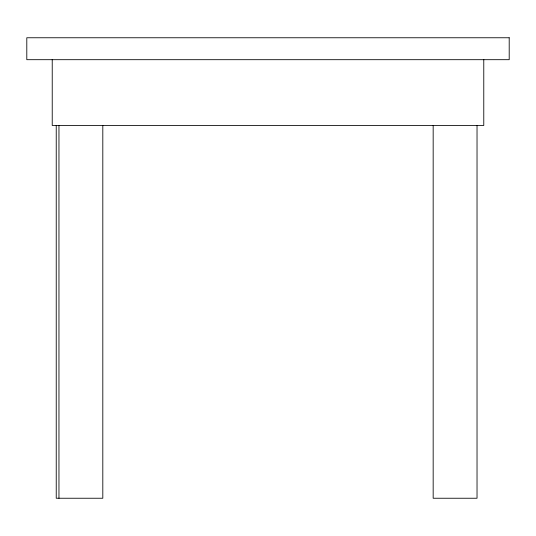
<?xml version="1.0" encoding="UTF-8"?>
<svg xmlns="http://www.w3.org/2000/svg" width="536" height="536" viewBox="0 0 536 536"><rect width="100%" height="100%" fill="white"/><g stroke="black" fill="none" stroke-linecap="round" stroke-linejoin="round"><path stroke-width="0.8" d="M483.774 59.483L483.774 125.471L52.227 125.471L52.227 59.483M477.027 125.471L477.027 498.239L433.168 498.239L433.168 125.471M102.811 125.471L102.811 498.239L56.233 498.239L56.233 125.471M58.96 125.471L58.96 498.239M509.2 37.761L26.8 37.761L26.8 59.69L509.2 59.69L509.2 37.761"/></g></svg>
